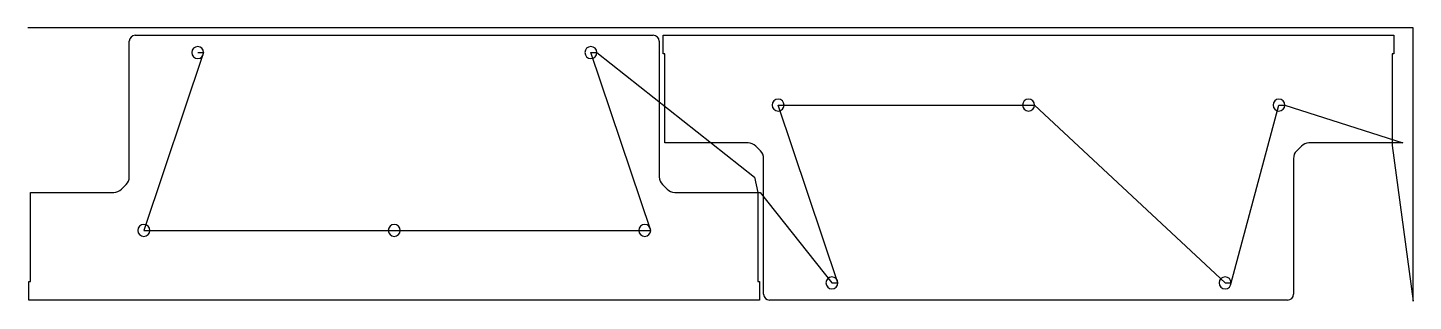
# Model space of a CAD drawing. Header units: metres. Extents: x 0 to 8105, y 0 to 1600.
import ezdxf

# ---------------------------------------------------------------- set-up
doc = ezdxf.new("R2010")
doc.units = ezdxf.units.M

msp = doc.modelspace()

# ---------------------------------------------------------------- linework, layer by layer
at = {"layer": 'TOOL_0'}
for p, q in [((0.998, 1599.77), (-0.002, 1599.77)), ((8105.403, 1599.77), (0.998, 1599.77)), ((629.249, 1555.75), (3659.249, 1555.75)), ((3717.238, 1447.75), (3717.238, 1555.75)), ((3717.238, 1555.75), (7992.238, 1555.75)), ((7992.238, 1555.75), (7992.238, 1447.75)), ((8105.403, 0.999), (8105.403, 1599.77)), ((594.249, 727.25), (594.249, 1520.75)), ((3694.249, 1520.75), (3694.249, 727.25)), ((1029.25, 1454.751), (679.25, 414.751)), ((994.25, 1454.751), (1029.25, 1454.751)), ((3644.25, 414.751), (3294.25, 1454.751)), ((3294.25, 1454.751), (3329.25, 1454.751)), ((3329.25, 1454.751), (4251.086, 725.007)), ((3727.238, 1447.75), (3717.238, 1447.75)), ((3727.238, 925.75), (3727.238, 1447.75)), ((7992.238, 1447.75), (7982.238, 1447.75)), ((7982.238, 1447.75), (7982.238, 925.75)), ((4739.738, 107.75), (4389.738, 1147.75)), ((4389.738, 1147.75), (4424.738, 1147.75)), ((4424.738, 1147.75), (5854.738, 1147.75)), ((5854.738, 1147.75), (5889.738, 1147.75)), ((5889.738, 1147.75), (7004.738, 107.75)), ((7039.738, 107.75), (7319.738, 1147.75)), ((7319.738, 1147.75), (7354.738, 1147.75)), ((7354.738, 1147.75), (8043.97, 927.484)), ((4214.238, 925.75), (3727.238, 925.75)), ((4286.286, 879.798), (4258.786, 907.298)), ((7450.69, 907.298), (7423.19, 879.798)), ((7982.238, 925.75), (7495.238, 925.75)), ((8043.97, 927.484), (7982.238, 925.75)), ((7982.238, 925.75), (7982.786, 910.995)), ((7982.786, 910.995), (8105.403, -0.001)), ((4304.738, 41.75), (4304.738, 835.25)), ((7404.738, 835.25), (7404.738, 41.75)), ((548.297, 655.203), (575.797, 682.703)), ((3712.701, 682.702), (3740.201, 655.202)), ((4251.086, 725.007), (4271.75, 636.751)), ((16.75, 114.751), (16.75, 636.751)), ((16.75, 636.751), (503.75, 636.751)), ((3784.748, 636.75), (4271.748, 636.75)), ((4271.748, 636.75), (4284.226, 637.065)), ((4271.75, 636.751), (4271.75, 114.751)), ((4284.226, 637.065), (4704.738, 107.75)), ((679.25, 414.751), (714.25, 414.751)), ((714.25, 414.751), (2144.25, 414.751)), ((2144.25, 414.751), (2179.25, 414.751)), ((2179.25, 414.751), (3609.25, 414.751)), ((3609.25, 414.751), (3644.25, 414.751)), ((6.75, 6.751), (6.75, 114.751)), ((6.75, 114.751), (16.75, 114.751)), ((4271.75, 114.751), (4281.75, 114.751)), ((4281.75, 114.751), (4281.75, 6.751)), ((4704.738, 107.75), (4739.738, 107.75)), ((7004.738, 107.75), (7039.738, 107.75)), ((4281.75, 6.751), (6.75, 6.751)), ((7369.738, 6.75), (4339.738, 6.75)), ((8105.403, -0.001), (8105.403, 0.999)), ((8105.403, 0.999), (8105.403, -0.001)), ((8105.403, -0.001), (8105.403, 0.999))]:
    msp.add_line(p, q, dxfattribs=at)
for centre, radius, start, end in [((629.249, 1520.75), 35, 90, 180), ((3659.249, 1520.75), 35, 0, 90), ((994.25, 1454.751), 35, 0, 180), ((3294.25, 1454.751), 35, 0, 180), ((994.25, 1454.751), 35, 180, 0), ((3294.25, 1454.751), 35, 180, 0), ((4389.738, 1147.75), 35, 0, 180), ((4389.738, 1147.75), 35, 180, 0), ((5854.738, 1147.75), 35, 0, 180), ((5854.738, 1147.75), 35, 180, 0), ((7319.738, 1147.75), 35, 0, 180), ((7319.738, 1147.75), 35, 180, 0), ((4214.238, 862.75), 63, 45, 90), ((7495.238, 862.75), 63, 90, 135), ((4241.738, 835.25), 63, 0, 45), ((7467.738, 835.25), 63, 135, 180), ((503.75, 699.751), 63, 270, 314.9993569), ((531.249, 727.251), 63, 315, 359.9990905), ((3757.249, 727.25), 63, 180, 225), ((3784.749, 699.75), 63, 225, 269.9990905), ((679.25, 414.751), 35, 0, 180), ((679.25, 414.751), 35, 180, 0), ((2144.25, 414.751), 35, 0, 180), ((2144.25, 414.751), 35, 180, 0), ((3609.25, 414.751), 35, 0, 180), ((3609.25, 414.751), 35, 180, 0), ((4704.738, 107.75), 35, 0, 180), ((4704.738, 107.75), 35, 180, 0), ((7004.738, 107.75), 35, 0, 180), ((7004.738, 107.75), 35, 180, 0), ((4339.738, 41.75), 35, 180, 270), ((7369.738, 41.75), 35, 270, 0)]:
    msp.add_arc(centre, radius, start, end, dxfattribs=at)

doc.saveas('drawing.dxf')
